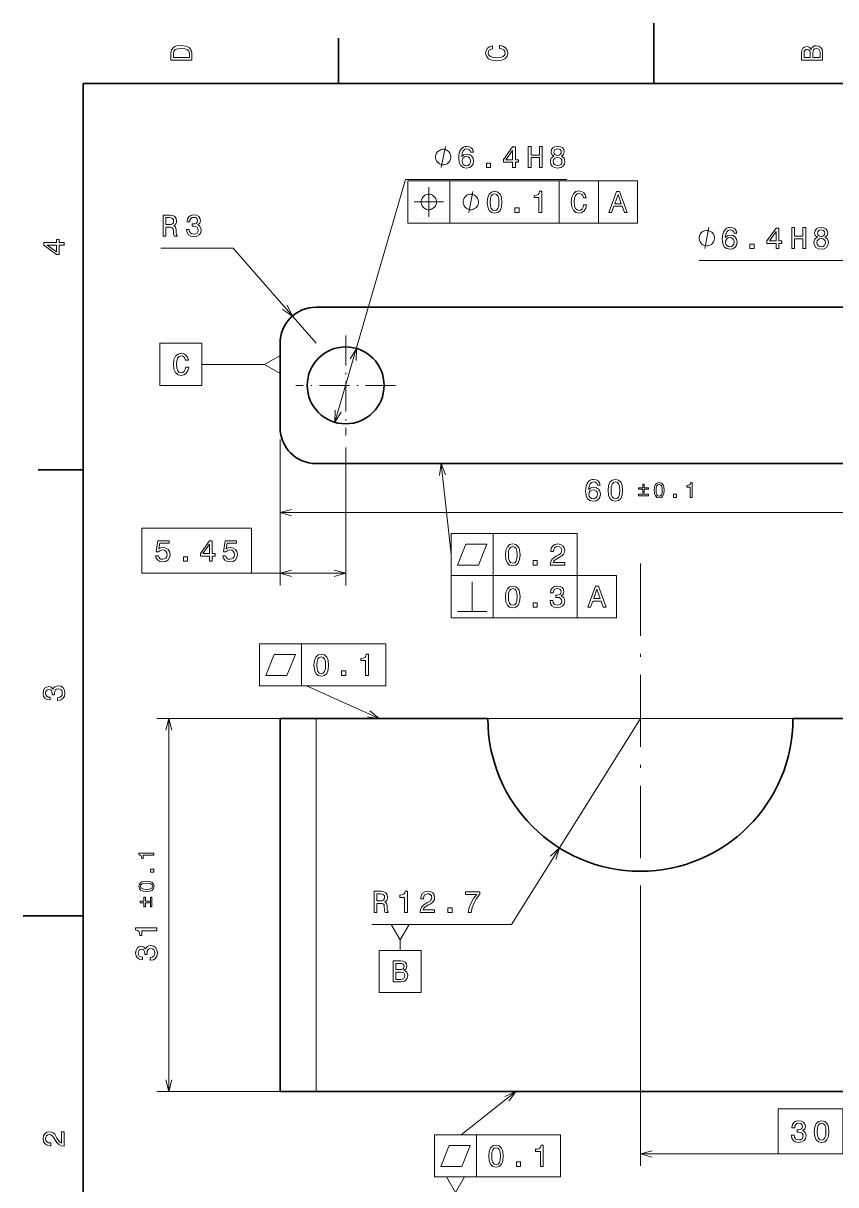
# Model space of a CAD drawing. Extents: x 0 to 210, y 0 to 297.
# Drawn here: x 0 to 135.3, y 103.8 to 297 of the extents above; entities that cross this region are included whole.
import ezdxf

# ---------------------------------------------------------------- set-up
doc = ezdxf.new("R2010")
doc.units = 0
doc.linetypes.add('DASHDOT', pattern=[18.5, 12, -3, 0.5, -3])

msp = doc.modelspace()

# ---------------------------------------------------------------- linework, layer by layer
at = {"color": 7, "lineweight": 35, "ltscale": 0.25}
for p, q in [((105, 287), (105, 297)), ((10, 148.5), (0, 148.5))]:
    msp.add_line(p, q, dxfattribs=at)
at = {"color": 7, "lineweight": 35, "ltscale": 0.1875}
for p, q in [((52.5, 287), (52.5, 294.5)), ((10, 222.699997), (2.5, 222.699997))]:
    msp.add_line(p, q, dxfattribs=at)
at = {"color": 7, "lineweight": 35}
for p, q in [((200, 287), (10, 287)), ((10, 287), (10, 10)), ((102.761108, 249.747437), (48.761108, 249.747437)), ((156.761108, 249.747437), (102.761108, 249.747437)), ((102.761108, 223.747437), (48.761108, 223.747437)), ((156.761108, 223.747437), (102.761108, 223.747437)), ((42.761108, 119.25563), (42.761108, 181.315628)), ((48.761108, 181.315628), (77.361107, 181.315628)), ((128.161102, 181.315628), (156.761108, 181.315628)), ((102.761108, 119.25563), (48.761108, 119.25563)), ((156.761108, 119.25563), (102.761108, 119.25563))]:
    msp.add_line(p, q, dxfattribs=at)
at = {"color": 7, "lineweight": 13}
for p, q in [((51.898727, 230.602386), (63.652859, 270.990723)), ((63.652859, 270.990723), (90.499641, 270.990723)), ((64.016815, 270.761383), (102.296928, 270.761383)), ((64.016815, 263.761383), (102.296928, 263.761383)), ((48.761108, 243.747437), (34.978905, 259.59201)), ((139.374985, 257.503845), (112.528198, 257.503845)), ((42.761108, 215.573776), (162.761108, 215.573776)), ((71.242928, 212.093475), (92.250992, 212.093475)), ((71.242928, 205.093475), (98.787018, 205.093475)), ((71.242928, 198.093475), (98.787018, 198.093475)), ((39.358612, 193.737427), (60.36668, 193.737427)), ((39.358612, 186.737427), (60.36668, 186.737427)), ((48.761108, 119.25563), (48.761108, 181.315628)), ((102.761108, 181.315628), (81.315094, 147.077805)), ((102.761108, 153.52887), (102.761108, 106.887924)), ((81.315094, 147.077805), (58.034977, 147.077805)), ((68.457947, 112.054428), (89.466019, 112.054428)), ((102.761108, 108.887924), (125.669151, 108.887924)), ((68.457947, 105.054428), (89.466019, 105.054428))]:
    msp.add_line(p, q, dxfattribs=at)
at = {"color": 7, "lineweight": 13, "ltscale": 0.175}
for p, q in [((64.016815, 270.761383), (64.016815, 263.761383)), ((71.016815, 270.761383), (71.016815, 263.761383)), ((89.224884, 270.761383), (89.224884, 263.761383)), ((95.76091, 270.761383), (95.76091, 263.761383)), ((102.296928, 270.761383), (102.296928, 263.761383)), ((71.242928, 212.093475), (71.242928, 205.093475)), ((78.242928, 212.093475), (78.242928, 205.093475)), ((92.250992, 212.093475), (92.250992, 205.093475)), ((71.242928, 205.093475), (71.242928, 198.093475)), ((78.242928, 205.093475), (78.242928, 198.093475)), ((92.250992, 205.093475), (92.250992, 198.093475)), ((98.787018, 205.093475), (98.787018, 198.093475)), ((39.358612, 193.737427), (39.358612, 186.737427)), ((46.358612, 193.737427), (46.358612, 186.737427)), ((60.36668, 193.737427), (60.36668, 186.737427)), ((68.457947, 112.054428), (68.457947, 105.054428)), ((75.457947, 112.054428), (75.457947, 105.054428)), ((89.466019, 112.054428), (89.466019, 105.054428))]:
    msp.add_line(p, q, dxfattribs=at)
at = {"color": 7, "lineweight": 13, "ltscale": 0.301801}
msp.add_line((34.978905, 259.59201), (22.906853, 259.59201), dxfattribs=at)
at = {"color": 7, "lineweight": 35, "ltscale": 0.35}
msp.add_line((42.761108, 229.747437), (42.761108, 243.747437), dxfattribs=at)
at = {"color": 7, "linetype": 'DASHDOT', "lineweight": 13, "ltscale": 0.416}
for p, q in [((53.687107, 245.067444), (53.687107, 228.427429)), ((62.007107, 236.747437), (45.367107, 236.747437))]:
    msp.add_line(p, q, dxfattribs=at)
at = {"color": 7, "lineweight": 13, "ltscale": 0.260048}
msp.add_line((40.163033, 240.247437), (29.761108, 240.247437), dxfattribs=at)
at = {"color": 7, "lineweight": 13, "ltscale": 0.354342}
msp.add_line((42.761108, 227.747437), (42.761108, 213.573776), dxfattribs=at)
at = {"color": 34, "lineweight": 13}
for p, q in [((42.761108, 227.747437), (42.761108, 203.483078)), ((53.687107, 226.427429), (53.687107, 203.483078)), ((126.16111, 181.315628), (22.246452, 181.315628)), ((24.246452, 119.25563), (24.246452, 181.315628)), ((100.761108, 119.25563), (22.246452, 119.25563))]:
    msp.add_line(p, q, dxfattribs=at)
at = {"color": 7, "linetype": 'DASHDOT', "lineweight": 13}
for p, q in [((102.761108, 207.102402), (102.761108, 155.52887)), ((128.547882, 181.315628), (76.974335, 181.315628))]:
    msp.add_line(p, q, dxfattribs=at)
at = {"color": 34, "lineweight": 13, "ltscale": 0.392064}
msp.add_line((38.004547, 205.483078), (53.687107, 205.483078), dxfattribs=at)
at = {"color": 7, "lineweight": 13, "ltscale": 0.331493}
msp.add_line((59.270668, 181.315628), (47.170067, 186.737427), dxfattribs=at)
at = {"color": 7, "lineweight": 35, "ltscale": 0.15}
for p, q in [((42.761108, 181.315628), (48.761108, 181.315628)), ((48.761108, 119.25563), (42.761108, 119.25563))]:
    msp.add_line(p, q, dxfattribs=at)
at = {"color": 7, "lineweight": 13, "ltscale": 0.043103}
msp.add_line((62.761108, 144.479736), (62.761108, 142.75563), dxfattribs=at)
at = {"color": 7, "lineweight": 13, "ltscale": 0.290713}
msp.add_line((82.026062, 119.25563), (72.895615, 112.054428), dxfattribs=at)
at = {"color": 7, "lineweight": 13}
for points in [[(24.583214, 291.994965), (24.583214, 290.829987), (28.083214, 290.829987), (28.083214, 291.994965), (27.972263, 292.544678), (27.634367, 292.953186), (27.084656, 293.205353), (26.333214, 293.296112), (25.566643, 293.215424), (25.26405, 293.114563), (25.021975, 292.973358), (24.694164, 292.56485), (24.613474, 292.297546)], [(25.001802, 291.959656), (25.07745, 292.342957), (25.309439, 292.605194), (25.722984, 292.761536), (26.333214, 292.811951), (26.923271, 292.7565), (27.336817, 292.600159), (27.583935, 292.332855), (27.664625, 291.959656), (27.664625, 291.299011), (25.001802, 291.299011)], [(79.282059, 292.817017), (79.705688, 292.716156), (80.008286, 292.549713), (80.194885, 292.317719), (80.255402, 292.04541), (80.164627, 291.71759), (79.892288, 291.460388), (79.448486, 291.28891), (78.833214, 291.233429), (78.222984, 291.28891), (77.774139, 291.455353), (77.501801, 291.712555), (77.405983, 292.04541), (77.456413, 292.287476), (77.597626, 292.494232), (77.82457, 292.65564), (78.137245, 292.766571), (78.137245, 293.245697), (77.658142, 293.094391), (77.295029, 292.832153), (77.068085, 292.47406), (76.987396, 292.04541), (77.113472, 291.510803), (77.466499, 291.102325), (78.046471, 290.840057), (78.833214, 290.749298), (79.619957, 290.840057), (80.199928, 291.102325), (80.557999, 291.510803), (80.679039, 292.04541), (80.583214, 292.514404), (80.315926, 292.89267), (79.877159, 293.159943), (79.282059, 293.301147)], [(131.192001, 292.630402), (130.89949, 292.983429), (130.702805, 293.074219), (130.460724, 293.104462), (130.082489, 293.03891), (129.81015, 292.842224), (129.643723, 292.524506), (129.583206, 292.080688), (129.583206, 290.835022), (133.083206, 290.835022), (133.083206, 292.151306), (133.012604, 292.620331), (132.805832, 292.968292), (132.478012, 293.18515), (132.03421, 293.260803), (131.736664, 293.215424), (131.489548, 293.094391), (131.307983, 292.897705)], [(131.03566, 291.984863), (131.03566, 291.299011), (130.001801, 291.299011), (130.001801, 292.025208), (130.032059, 292.297546), (130.122833, 292.489197), (130.279175, 292.605194), (130.511154, 292.645538), (130.743149, 292.600159), (130.904526, 292.479126), (131.005402, 292.272339)], [(132.664612, 292.095825), (132.664612, 291.299011), (131.45929, 291.299011), (131.45929, 292.050446), (131.494583, 292.368164), (131.600494, 292.595093), (131.782059, 292.731262), (132.044296, 292.776672), (132.321686, 292.731262), (132.513321, 292.605194), (132.629318, 292.393372)], [(74.947914, 275.547638), (74.852097, 275.956146), (74.630188, 276.258728), (74.287254, 276.450378), (73.843445, 276.51593), (73.545898, 276.480652), (73.288696, 276.384827), (73.061745, 276.228485), (72.870102, 276.006561), (72.718811, 275.729187), (72.607857, 275.391296), (72.537254, 274.992889), (72.517075, 274.544037), (72.597771, 273.827911), (72.844887, 273.308441), (73.243301, 272.995758), (73.787971, 272.889862), (74.277161, 272.980652), (74.65036, 273.217651), (74.892441, 273.590881), (74.978172, 274.064941), (74.892441, 274.544037), (74.660446, 274.912201), (74.302383, 275.144165), (73.858582, 275.224884), (73.379471, 275.124023), (73.0214, 274.836548), (73.097046, 275.391296), (73.25843, 275.789703), (73.505554, 276.026733), (73.848495, 276.107422), (74.100655, 276.067078), (74.292297, 275.961182), (74.418373, 275.784668), (74.48394, 275.547638)], [(81.486961, 272.990723), (81.940857, 272.990723), (81.940857, 273.858154), (82.440132, 273.858154), (82.440132, 274.261627), (81.940857, 274.261627), (81.940857, 276.41507), (81.481918, 276.41507), (79.948776, 274.301971), (79.948776, 273.858154), (81.486961, 273.858154)], [(84.075577, 272.990723), (84.544601, 272.990723), (84.544601, 274.634827), (85.946617, 274.634827), (85.946617, 272.990723), (86.410591, 272.990723), (86.410591, 276.490723), (85.946617, 276.490723), (85.946617, 275.063477), (84.544601, 275.063477), (84.544601, 276.490723), (84.075577, 276.490723)], [(88.35627, 274.876892), (88.099068, 274.735687), (87.922554, 274.539001), (87.8116, 274.29187), (87.776299, 273.994324), (87.856995, 273.545471), (88.088982, 273.19751), (88.467224, 272.975586), (88.981628, 272.889862), (89.490997, 272.975586), (89.86924, 273.19751), (90.101227, 273.545471), (90.186966, 273.994324), (90.146614, 274.29187), (90.04071, 274.539001), (89.859154, 274.735687), (89.606995, 274.876892), (89.808716, 274.997925), (89.949928, 275.164368), (90.035667, 275.366089), (90.065926, 275.61319), (89.985229, 275.971283), (89.773415, 276.258728), (89.430481, 276.445343), (88.981628, 276.51593), (88.52774, 276.445343), (88.184799, 276.258728), (87.967941, 275.971283), (87.892296, 275.61319), (87.917511, 275.366089), (88.003242, 275.164368)], [(71.219528, 274.740723), (71.219528, 274.857391), (71.161194, 275.090729), (71.102859, 275.265717), (71.044525, 275.382385), (70.927864, 275.557373), (70.752861, 275.732391), (70.577866, 275.84906), (70.461197, 275.907379), (70.286194, 275.965729), (70.052864, 276.024048), (69.936195, 276.024048), (69.819534, 276.024048), (69.586197, 275.965729), (69.411194, 275.907379), (69.294525, 275.84906), (69.11953, 275.732391), (68.944534, 275.557373), (68.827866, 275.382385), (68.769531, 275.265717), (68.711197, 275.090729), (68.652863, 274.857391), (68.652863, 274.740723), (68.652863, 274.624054), (68.711197, 274.390717), (68.769531, 274.215729), (68.827866, 274.09906), (68.944534, 273.924072), (69.11953, 273.749054), (69.294525, 273.632385), (69.411194, 273.574066), (69.586197, 273.515717), (69.819534, 273.457397), (69.936195, 273.457397), (70.052856, 273.457397), (70.286194, 273.515717), (70.461197, 273.574066), (70.577866, 273.632385), (70.752861, 273.749054), (70.927864, 273.924072), (71.044525, 274.09906), (71.102859, 274.215729), (71.161194, 274.390717), (71.219528, 274.624054)], [(74.488983, 274.059875), (74.433502, 273.742157), (74.292297, 273.500092), (74.065353, 273.338715), (73.782928, 273.288269), (73.485382, 273.338715), (73.25843, 273.495056), (73.112183, 273.737122), (73.066788, 274.05484), (73.117218, 274.367523), (73.25843, 274.604553), (73.490417, 274.755859), (73.803101, 274.81134), (74.075439, 274.755859), (74.292297, 274.609589), (74.433502, 274.372559)], [(80.372406, 274.261627), (81.486961, 275.830048), (81.486961, 274.261627)], [(88.260452, 274.004395), (88.30584, 274.271698), (88.452095, 274.473419), (88.679039, 274.604553), (88.981628, 274.649933), (89.279182, 274.604553), (89.506126, 274.473419), (89.652382, 274.271698), (89.702812, 274.004395), (89.652382, 273.716949), (89.506126, 273.500092), (89.279182, 273.358887), (88.981628, 273.313477), (88.679039, 273.358887), (88.452095, 273.500092), (88.30584, 273.716949)], [(88.371399, 275.572845), (88.411743, 275.794769), (88.532784, 275.966217), (88.724426, 276.072144), (88.981628, 276.112488), (89.233795, 276.072144), (89.425438, 275.966217), (89.546471, 275.794769), (89.591858, 275.572845), (89.546471, 275.345917), (89.425438, 275.169403), (89.233795, 275.053406), (88.981628, 275.018097), (88.724426, 275.058441), (88.532784, 275.169403), (88.411743, 275.345917)], [(77.12558, 272.990723), (77.821548, 272.990723), (77.821548, 273.742157), (77.12558, 273.742157)], [(77.269409, 267.221039), (77.345055, 266.42926), (77.582092, 265.86441), (77.960327, 265.521484), (78.484825, 265.410522), (79.00428, 265.521484), (79.382523, 265.86441), (79.61451, 266.42926), (79.695198, 267.221039), (79.61451, 268.007782), (79.518692, 268.320465), (79.382523, 268.577667), (79.00428, 268.920593), (78.484825, 269.036591), (77.960327, 268.920593), (77.582092, 268.572632), (77.345055, 268.007782)], [(77.753555, 267.221039), (77.793907, 267.831268), (77.919983, 268.27002), (78.146927, 268.527222), (78.484825, 268.618011), (78.81768, 268.527222), (79.044624, 268.27002), (79.170708, 267.831268), (79.211052, 267.221039), (79.170708, 266.605774), (79.044624, 266.166992), (78.81768, 265.90979), (78.484825, 265.824066), (78.146927, 265.90979), (77.919983, 266.166992), (77.793907, 266.605774)], [(85.866096, 265.511383), (86.325027, 265.511383), (86.325027, 269.036591), (85.982086, 269.036591), (85.891312, 268.728973), (85.709755, 268.522186), (85.432373, 268.401154), (85.049088, 268.360809), (85.049088, 268.002747), (85.866096, 268.002747)], [(68.800148, 267.261383), (68.800148, 267.378052), (68.741814, 267.611389), (68.683479, 267.786377), (68.625145, 267.903046), (68.508484, 268.078064), (68.333481, 268.253052), (68.158485, 268.36972), (68.041817, 268.42804), (67.866814, 268.486389), (67.633484, 268.544708), (67.516815, 268.544708), (67.400146, 268.544708), (67.166817, 268.486389), (66.991814, 268.42804), (66.875145, 268.36972), (66.70015, 268.253052), (66.525146, 268.078064), (66.408485, 267.903046), (66.350151, 267.786377), (66.291817, 267.611389), (66.233482, 267.378052), (66.233482, 267.261383), (66.233482, 267.144714), (66.291817, 266.911377), (66.350151, 266.736389), (66.408485, 266.61972), (66.525146, 266.444702), (66.70015, 266.269714), (66.875145, 266.153046), (66.991814, 266.094727), (67.166817, 266.036377), (67.400146, 265.978058), (67.516815, 265.978058), (67.633484, 265.978058), (67.866814, 266.036377), (68.041817, 266.094727), (68.158485, 266.153046), (68.333481, 266.269714), (68.508484, 266.444702), (68.625145, 266.61972), (68.683479, 266.736389), (68.741814, 266.911377), (68.800148, 267.144714)], [(75.800148, 267.261383), (75.800148, 267.378052), (75.741814, 267.611389), (75.683479, 267.786377), (75.625145, 267.903046), (75.508484, 268.078064), (75.333481, 268.253052), (75.158485, 268.36972), (75.041817, 268.42804), (74.866814, 268.486389), (74.633484, 268.544708), (74.516815, 268.544708), (74.400146, 268.544708), (74.166817, 268.486389), (73.991814, 268.42804), (73.875145, 268.36972), (73.70015, 268.253052), (73.525146, 268.078064), (73.408485, 267.903046), (73.350151, 267.786377), (73.291817, 267.611389), (73.233482, 267.378052), (73.233482, 267.261383), (73.233482, 267.144714), (73.291817, 266.911377), (73.350151, 266.736389), (73.408485, 266.61972), (73.525146, 266.444702), (73.70015, 266.269714), (73.875145, 266.153046), (73.991814, 266.094727), (74.166817, 266.036377), (74.400146, 265.978058), (74.516815, 265.978058), (74.633484, 265.978058), (74.866814, 266.036377), (75.041817, 266.094727), (75.158485, 266.153046), (75.333481, 266.269714), (75.508484, 266.444702), (75.625145, 266.61972), (75.683479, 266.736389), (75.741814, 266.911377), (75.800148, 267.144714)], [(23.300224, 261.59201), (23.769241, 261.59201), (23.769241, 263.069672), (24.248352, 263.069672), (24.601379, 263.054565), (24.82328, 262.983948), (24.944313, 262.817535), (24.994751, 262.519958), (25.019966, 262.066071), (25.050224, 261.768524), (25.110741, 261.59201), (25.640282, 261.59201), (25.640282, 261.687836), (25.524284, 261.829041), (25.48394, 262.091309), (25.448639, 262.656128), (25.362907, 263.074738), (25.24691, 263.205841), (25.065353, 263.301666), (25.267082, 263.427765), (25.408295, 263.604279), (25.499069, 263.826172), (25.529327, 264.093445), (25.458725, 264.51709), (25.256996, 264.834808), (24.924141, 265.026459), (24.470253, 265.09201), (23.300224, 265.09201)], [(27.189995, 262.691437), (27.189995, 262.656128), (27.270691, 262.171997), (27.507721, 261.808868), (27.88092, 261.576904), (28.375153, 261.49115), (28.899651, 261.576904), (29.293022, 261.798798), (29.545181, 262.151825), (29.635963, 262.605713), (29.595619, 262.903259), (29.484665, 263.145325), (29.303108, 263.33194), (29.061035, 263.468109), (29.388847, 263.740417), (29.504837, 264.174164), (29.429192, 264.567535), (29.212334, 264.865082), (28.859306, 265.051666), (28.375153, 265.117249), (27.921265, 265.03653), (27.57328, 264.814636), (27.346336, 264.461609), (27.270691, 263.992584), (27.270691, 263.957275), (27.719536, 263.957275), (27.75988, 264.28006), (27.891006, 264.512054), (28.102821, 264.653259), (28.400368, 264.703674), (28.662621, 264.66333), (28.854263, 264.557434), (28.970253, 264.385956), (29.015648, 264.153992), (28.970253, 263.90686), (28.84922, 263.740417), (28.637405, 263.639557), (28.349937, 263.609314), (28.153252, 263.614349), (28.153252, 263.215942), (28.400368, 263.226013), (28.718094, 263.180634), (28.955124, 263.059601), (29.096336, 262.862915), (29.146767, 262.605713), (29.091293, 262.313202), (28.945038, 262.096344), (28.713051, 261.960175), (28.405418, 261.914795), (28.087692, 261.96521), (27.855705, 262.116516), (27.70945, 262.358582), (27.653976, 262.691437)], [(81.872864, 265.511383), (82.568832, 265.511383), (82.568832, 266.262817), (81.872864, 266.262817)], [(24.339127, 264.66333), (24.646767, 264.633087), (24.863625, 264.537262), (24.999794, 264.360748), (25.045181, 264.083374), (24.994751, 263.790863), (24.858582, 263.614349), (24.626595, 263.52356), (24.308868, 263.498352), (23.769241, 263.498352), (23.769241, 264.66333)], [(118.823257, 262.06076), (118.727432, 262.469269), (118.505531, 262.771851), (118.16259, 262.963501), (117.718788, 263.029053), (117.421234, 262.993774), (117.164032, 262.897949), (116.937088, 262.741608), (116.745445, 262.519684), (116.594147, 262.24231), (116.4832, 261.904419), (116.41259, 261.506012), (116.392418, 261.057159), (116.473114, 260.341034), (116.72023, 259.821564), (117.118645, 259.508881), (117.663315, 259.402985), (118.152504, 259.493774), (118.525703, 259.730774), (118.767776, 260.104004), (118.853516, 260.578064), (118.767776, 261.057159), (118.535789, 261.425323), (118.177719, 261.657288), (117.733917, 261.738007), (117.254807, 261.637146), (116.896744, 261.34967), (116.972389, 261.904419), (117.133774, 262.302826), (117.38089, 262.539856), (117.723831, 262.620544), (117.97599, 262.5802), (118.167633, 262.474304), (118.293716, 262.297791), (118.359276, 262.06076)], [(125.362305, 259.503845), (125.816193, 259.503845), (125.816193, 260.371277), (126.315475, 260.371277), (126.315475, 260.77475), (125.816193, 260.77475), (125.816193, 262.928192), (125.357262, 262.928192), (123.82412, 260.815094), (123.82412, 260.371277), (125.362305, 260.371277)], [(127.95092, 259.503845), (128.419937, 259.503845), (128.419937, 261.147949), (129.82196, 261.147949), (129.82196, 259.503845), (130.285934, 259.503845), (130.285934, 263.003845), (129.82196, 263.003845), (129.82196, 261.576599), (128.419937, 261.576599), (128.419937, 263.003845), (127.95092, 263.003845)], [(132.231613, 261.390015), (131.974411, 261.24881), (131.797897, 261.052124), (131.686951, 260.804993), (131.651642, 260.507446), (131.73233, 260.058594), (131.964325, 259.710632), (132.34256, 259.488708), (132.856964, 259.402985), (133.366333, 259.488708), (133.744583, 259.710632), (133.976563, 260.058594), (134.062302, 260.507446), (134.021957, 260.804993), (133.916046, 261.052124), (133.734497, 261.24881), (133.48233, 261.390015), (133.684067, 261.511047), (133.825272, 261.67749), (133.911011, 261.879211), (133.941269, 262.126312), (133.86058, 262.484406), (133.648758, 262.771851), (133.305817, 262.958466), (132.856964, 263.029053), (132.403076, 262.958466), (132.06015, 262.771851), (131.843277, 262.484406), (131.767639, 262.126312), (131.792847, 261.879211), (131.878586, 261.67749)], [(6.833213, 260.077362), (6.833213, 260.53125), (5.965778, 260.53125), (5.965778, 261.030548), (5.56232, 261.030548), (5.56232, 260.53125), (3.408862, 260.53125), (3.408862, 260.072327), (5.521974, 258.539185), (5.965778, 258.539185), (5.965778, 260.077362)], [(115.094864, 261.253845), (115.094864, 261.370514), (115.03653, 261.603851), (114.978203, 261.778839), (114.919868, 261.895508), (114.8032, 262.070496), (114.628197, 262.245514), (114.453201, 262.362183), (114.336533, 262.420502), (114.16153, 262.478851), (113.9282, 262.53717), (113.811531, 262.53717), (113.69487, 262.53717), (113.461533, 262.478851), (113.28653, 262.420502), (113.169868, 262.362183), (112.994865, 262.245514), (112.81987, 262.070496), (112.703201, 261.895508), (112.644867, 261.778839), (112.586533, 261.603851), (112.528198, 261.370514), (112.528198, 261.253845), (112.528198, 261.137177), (112.586533, 260.903839), (112.644867, 260.728851), (112.703201, 260.612183), (112.81987, 260.437195), (112.994865, 260.262177), (113.169868, 260.145508), (113.28653, 260.087189), (113.461533, 260.028839), (113.69487, 259.97052), (113.811531, 259.97052), (113.9282, 259.97052), (114.16153, 260.028839), (114.336533, 260.087189), (114.453201, 260.145508), (114.628197, 260.262177), (114.8032, 260.437195), (114.919868, 260.612183), (114.978203, 260.728851), (115.03653, 260.903839), (115.094864, 261.137177)], [(118.364319, 260.572998), (118.308846, 260.25528), (118.167633, 260.013214), (117.940689, 259.851837), (117.658264, 259.801392), (117.360718, 259.851837), (117.133774, 260.008179), (116.987518, 260.250244), (116.942131, 260.567963), (116.992561, 260.880646), (117.133774, 261.117676), (117.365761, 261.268982), (117.678444, 261.324463), (117.950775, 261.268982), (118.167633, 261.122711), (118.308846, 260.885681)], [(124.247749, 260.77475), (125.362305, 262.34317), (125.362305, 260.77475)], [(132.135788, 260.517517), (132.181183, 260.784821), (132.327438, 260.986542), (132.554382, 261.117676), (132.856964, 261.163055), (133.154526, 261.117676), (133.38147, 260.986542), (133.527725, 260.784821), (133.578156, 260.517517), (133.527725, 260.230072), (133.38147, 260.013214), (133.154526, 259.872009), (132.856964, 259.826599), (132.554382, 259.872009), (132.327438, 260.013214), (132.181183, 260.230072)], [(132.246735, 262.085968), (132.287094, 262.307892), (132.408127, 262.47934), (132.599762, 262.585266), (132.856964, 262.62561), (133.109131, 262.585266), (133.300781, 262.47934), (133.421814, 262.307892), (133.467209, 262.085968), (133.421814, 261.859039), (133.300781, 261.682526), (133.109131, 261.566528), (132.856964, 261.531219), (132.599762, 261.571564), (132.408127, 261.682526), (132.287094, 261.859039)], [(5.56232, 258.96283), (3.993876, 260.077362), (5.56232, 260.077362)], [(121.000916, 259.503845), (121.696884, 259.503845), (121.696884, 260.25528), (121.000916, 260.25528)], [(22.761108, 243.747437), (22.761108, 236.747437), (29.761108, 236.747437), (29.761108, 243.747437)], [(27.07811, 239.798584), (26.977242, 239.374954), (26.810822, 239.072357), (26.578827, 238.885773), (26.306496, 238.825241), (25.978683, 238.916031), (25.721481, 239.188354), (25.550011, 239.632156), (25.494537, 240.247437), (25.550011, 240.857666), (25.716438, 241.306519), (25.97364, 241.578842), (26.306496, 241.674667), (26.548569, 241.624237), (26.755341, 241.483032), (26.916725, 241.256088), (27.027679, 240.943405), (27.506783, 240.943405), (27.355484, 241.422516), (27.093239, 241.785614), (26.735168, 242.012573), (26.306496, 242.093262), (25.771912, 241.967178), (25.363411, 241.614151), (25.101166, 241.03418), (25.010384, 240.247437), (25.101166, 239.460693), (25.363411, 238.880722), (25.771912, 238.522659), (26.306496, 238.401611), (26.775513, 238.497437), (27.153755, 238.764725), (27.421051, 239.203491), (27.562263, 239.798584)], [(42.761108, 241.747437), (40.163033, 240.247437), (42.761108, 238.747437)], [(96.068039, 220.130692), (95.972221, 220.5392), (95.750313, 220.841782), (95.407379, 221.033432), (94.96357, 221.098999), (94.666023, 221.06369), (94.408813, 220.967865), (94.18187, 220.811523), (93.990227, 220.58963), (93.838936, 220.312256), (93.727982, 219.97435), (93.657379, 219.575943), (93.637207, 219.12709), (93.717896, 218.41095), (93.965012, 217.891495), (94.363426, 217.578827), (94.908096, 217.472916), (95.397293, 217.56369), (95.770493, 217.80072), (96.012566, 218.17392), (96.098297, 218.64798), (96.012566, 219.12709), (95.780579, 219.495239), (95.422508, 219.727234), (94.978699, 219.807922), (94.499596, 219.707062), (94.141525, 219.419601), (94.217178, 219.97435), (94.378555, 220.372772), (94.625679, 220.609802), (94.968613, 220.690491), (95.220779, 220.650146), (95.412422, 220.544235), (95.538498, 220.367722), (95.604065, 220.130692)], [(97.378273, 219.283432), (97.453918, 218.491638), (97.690948, 217.926804), (98.069191, 217.583862), (98.593689, 217.472916), (99.113136, 217.583862), (99.491379, 217.926804), (99.723373, 218.491638), (99.804062, 219.283432), (99.723373, 220.070175), (99.627548, 220.382858), (99.491379, 220.64006), (99.113136, 220.983002), (98.593689, 221.098999), (98.069191, 220.983002), (97.690948, 220.63501), (97.453918, 220.070175)], [(97.862419, 219.283432), (97.902763, 219.893661), (98.028847, 220.332428), (98.255791, 220.58963), (98.593689, 220.680405), (98.926544, 220.58963), (99.153488, 220.332428), (99.279564, 219.893661), (99.319916, 219.283432), (99.279564, 218.668152), (99.153488, 218.229401), (98.926544, 217.972198), (98.593689, 217.886459), (98.255791, 217.972198), (98.028847, 218.229401), (97.902763, 218.668152)], [(103.150749, 218.868378), (103.394333, 218.868378), (103.394333, 219.479111), (104.09333, 219.479111), (104.09333, 219.719162), (103.394333, 219.719162), (103.394333, 220.32637), (103.150749, 220.32637), (103.150749, 219.719162), (102.451759, 219.719162), (102.451759, 219.479111), (103.150749, 219.479111)], [(105.038734, 219.295532), (105.091682, 218.741287), (105.257607, 218.345901), (105.522377, 218.105835), (105.889526, 218.028168), (106.253143, 218.105835), (106.517906, 218.345901), (106.680298, 218.741287), (106.736786, 219.295532), (106.680298, 219.846252), (106.613228, 220.065125), (106.517906, 220.245178), (106.253143, 220.485229), (105.889526, 220.566422), (105.522377, 220.485229), (105.257607, 220.241638), (105.091682, 219.846252)], [(111.056412, 218.09877), (111.377663, 218.09877), (111.377663, 220.566422), (111.137604, 220.566422), (111.074066, 220.351089), (110.946976, 220.206345), (110.752808, 220.121613), (110.484512, 220.093369), (110.484512, 219.842728), (111.056412, 219.842728)], [(95.609108, 218.642944), (95.553627, 218.325211), (95.412422, 218.083145), (95.185471, 217.921753), (94.903053, 217.871323), (94.605499, 217.921753), (94.378555, 218.078094), (94.232307, 218.320175), (94.186913, 218.637894), (94.23735, 218.950577), (94.378555, 219.187607), (94.61055, 219.338913), (94.923225, 219.394379), (95.195564, 219.338913), (95.412422, 219.192657), (95.553627, 218.955627)], [(102.451759, 218.628311), (102.451759, 218.384735), (104.09333, 218.384735), (104.09333, 218.628311)], [(105.377632, 219.295532), (105.405876, 219.722702), (105.494133, 220.029831), (105.653, 220.209869), (105.889526, 220.273422), (106.12252, 220.209869), (106.28138, 220.029831), (106.369637, 219.722702), (106.397881, 219.295532), (106.369637, 218.864838), (106.28138, 218.557709), (106.12252, 218.37767), (105.889526, 218.317657), (105.653, 218.37767), (105.494133, 218.557709), (105.405876, 218.864838)], [(108.261154, 218.09877), (108.748329, 218.09877), (108.748329, 218.624786), (108.261154, 218.624786)], [(72.292931, 206.843475), (75.792931, 206.843475), (77.192924, 210.343475), (73.692924, 210.343475)], [(40.408611, 188.487427), (43.908611, 188.487427), (45.308613, 191.987427), (41.808613, 191.987427)], [(5.73379, 184.329117), (5.769093, 184.329117), (6.253242, 184.409805), (6.616354, 184.646835), (6.848343, 185.020035), (6.934078, 185.514282), (6.848343, 186.038773), (6.626441, 186.432144), (6.273415, 186.684311), (5.819525, 186.775085), (5.521974, 186.734741), (5.279899, 186.623795), (5.0933, 186.44223), (4.957133, 186.20015), (4.684798, 186.527969), (4.251081, 186.643967), (3.857709, 186.568314), (3.560158, 186.351456), (3.373559, 185.998428), (3.307997, 185.514282), (3.388689, 185.060394), (3.610591, 184.712402), (3.963617, 184.485458), (4.432637, 184.409805), (4.46794, 184.409805), (4.46794, 184.858658), (4.145173, 184.899002), (3.913184, 185.030121), (3.771974, 185.241943), (3.721542, 185.53949), (3.761888, 185.801743), (3.867795, 185.993378), (4.039265, 186.109375), (4.271254, 186.15477), (4.518372, 186.109375), (4.684798, 185.988342), (4.785663, 185.77652), (4.815922, 185.489059), (4.810879, 185.292374), (5.209294, 185.292374), (5.199208, 185.53949), (5.244596, 185.857224), (5.365634, 186.094254), (5.56232, 186.235458), (5.819525, 186.285889), (6.112032, 186.230423), (6.328891, 186.084167), (6.465058, 185.852173), (6.510447, 185.54454), (6.460014, 185.226807), (6.308718, 184.994827), (6.066643, 184.848572), (5.73379, 184.793091)], [(58.428345, 149.077805), (58.897366, 149.077805), (58.897366, 150.555481), (59.376472, 150.555481), (59.729496, 150.540344), (59.951401, 150.469742), (60.072437, 150.303314), (60.122868, 150.005768), (60.148087, 149.55188), (60.178345, 149.254318), (60.238865, 149.077805), (60.768402, 149.077805), (60.768402, 149.17363), (60.652409, 149.31485), (60.612064, 149.577087), (60.576759, 150.141937), (60.491024, 150.560516), (60.375031, 150.69165), (60.193474, 150.78746), (60.395203, 150.913544), (60.536415, 151.090057), (60.627193, 151.311951), (60.657452, 151.579254), (60.586845, 152.002884), (60.385117, 152.320602), (60.052265, 152.512253), (59.598373, 152.57782), (58.428345, 152.57782)], [(59.467251, 152.149139), (59.774887, 152.118881), (59.991745, 152.023056), (60.127914, 151.846542), (60.173302, 151.569168), (60.122868, 151.276657), (59.986702, 151.100143), (59.754715, 151.009369), (59.436989, 150.984146), (58.897366, 150.984146), (58.897366, 152.149139)], [(63.49823, 149.077805), (63.957161, 149.077805), (63.957161, 152.603027), (63.614223, 152.603027), (63.523445, 152.295395), (63.341888, 152.088623), (63.06451, 151.967575), (62.681225, 151.927231), (62.681225, 151.569168), (63.49823, 151.569168)], [(66.094482, 149.077805), (68.500107, 149.077805), (68.500107, 149.511536), (66.598801, 149.511536), (66.704712, 149.748566), (66.886269, 149.945251), (67.446068, 150.303314), (67.743622, 150.454605), (68.076469, 150.671478), (68.313507, 150.92363), (68.449669, 151.221176), (68.500107, 151.559082), (68.414368, 151.982712), (68.177338, 152.315567), (67.814224, 152.527374), (67.3452, 152.603027), (66.861053, 152.517288), (66.492897, 152.280258), (66.255867, 151.902023), (66.175171, 151.40274), (66.175171, 151.332138), (66.634109, 151.332138), (66.634109, 151.372482), (66.679497, 151.715424), (66.815659, 151.967575), (67.032524, 152.128967), (67.319992, 152.184433), (67.612495, 152.134003), (67.829353, 152.007935), (67.970566, 151.811249), (68.020996, 151.564117), (67.985687, 151.332138), (67.88987, 151.135452), (67.728485, 150.963974), (67.506584, 150.812683), (67.20903, 150.651291), (66.714798, 150.338623), (66.366821, 150.005768), (66.160049, 149.60231), (66.094482, 149.092941)], [(74.096069, 149.077805), (74.605431, 149.077805), (74.771858, 149.909943), (75.064369, 150.6866), (75.477913, 151.407776), (76.017532, 152.083572), (76.017532, 152.502167), (73.616959, 152.502167), (73.616959, 152.043228), (75.533386, 152.043228), (74.97863, 151.362396), (74.560043, 150.651291), (74.267532, 149.894806)], [(70.713074, 149.077805), (71.409035, 149.077805), (71.409035, 149.829254), (70.713074, 149.829254)], [(61.261108, 147.077805), (62.761108, 144.479736), (64.261108, 147.077805)], [(59.261108, 142.75563), (59.261108, 135.75563), (66.261108, 135.75563), (66.261108, 142.75563)], [(63.39151, 139.396835), (63.744537, 139.689346), (63.835316, 139.886032), (63.865574, 140.128113), (63.800011, 140.506348), (63.603325, 140.778687), (63.285603, 140.945114), (62.841797, 141.00563), (61.596123, 141.00563), (61.596123, 137.50563), (62.912403, 137.50563), (63.381424, 137.576233), (63.729408, 137.783005), (63.946266, 138.110809), (64.021912, 138.554626), (63.976524, 138.852173), (63.855488, 139.099289), (63.658802, 139.280853)], [(62.745975, 139.553177), (62.060097, 139.553177), (62.060097, 140.587036), (62.786324, 140.587036), (63.058659, 140.556778), (63.250301, 140.466003), (63.366295, 140.309662), (63.406639, 140.077682), (63.361252, 139.845688), (63.240215, 139.684311), (63.03344, 139.583435)], [(62.85693, 137.924225), (62.060097, 137.924225), (62.060097, 139.129547), (62.811539, 139.129547), (63.129261, 139.094254), (63.356209, 138.988342), (63.492374, 138.806778), (63.537766, 138.54454), (63.492374, 138.267151), (63.366295, 138.075516), (63.15448, 137.959518)], [(125.669151, 116.387924), (125.669151, 108.887924), (136.441193, 108.887924), (136.441193, 116.387924)], [(127.916267, 111.98735), (127.916267, 111.952042), (127.996964, 111.467896), (128.233994, 111.104782), (128.607193, 110.872795), (129.101425, 110.787064), (129.625916, 110.872795), (130.019287, 111.094696), (130.271454, 111.447723), (130.362228, 111.901611), (130.321884, 112.199165), (130.210938, 112.441238), (130.029388, 112.627838), (129.787308, 112.764008), (130.115112, 113.036339), (130.23111, 113.470055), (130.155457, 113.863426), (129.938599, 114.16098), (129.585571, 114.34758), (129.101425, 114.413139), (128.647537, 114.332451), (128.299561, 114.11055), (128.072601, 113.757523), (127.996964, 113.288498), (127.996964, 113.253197), (128.445801, 113.253197), (128.48616, 113.575966), (128.617279, 113.807953), (128.829102, 113.949165), (129.126648, 113.999596), (129.388885, 113.959251), (129.580536, 113.85334), (129.696533, 113.68187), (129.741913, 113.449883), (129.696533, 113.202766), (129.575485, 113.036339), (129.363678, 112.935478), (129.076218, 112.905212), (128.879532, 112.910255), (128.879532, 112.511841), (129.126648, 112.521927), (129.444366, 112.47654), (129.681396, 112.355507), (129.822601, 112.158821), (129.873047, 111.901611), (129.817566, 111.609108), (129.67131, 111.39225), (129.439331, 111.256081), (129.131683, 111.210693), (128.813965, 111.261124), (128.58197, 111.412422), (128.43573, 111.654495), (128.380249, 111.98735)], [(131.707764, 112.59758), (131.783417, 111.805794), (132.020447, 111.240952), (132.398682, 110.89801), (132.923187, 110.787064), (133.442642, 110.89801), (133.820877, 111.240952), (134.052872, 111.805794), (134.13356, 112.59758), (134.052872, 113.384323), (133.957047, 113.696999), (133.820877, 113.954208), (133.442642, 114.29715), (132.923187, 114.413139), (132.398682, 114.29715), (132.020447, 113.949165), (131.783417, 113.384323)], [(6.833213, 110.169449), (6.833213, 112.575073), (6.399496, 112.575073), (6.399496, 110.673775), (6.162464, 110.779686), (5.965778, 110.961243), (5.607709, 111.521034), (5.456412, 111.818588), (5.239553, 112.151443), (4.987392, 112.388474), (4.689842, 112.524643), (4.351945, 112.575073), (3.928314, 112.489334), (3.595461, 112.252304), (3.383646, 111.889191), (3.307997, 111.420174), (3.393732, 110.93602), (3.630764, 110.567871), (4.009006, 110.330833), (4.508286, 110.250145), (4.578891, 110.250145), (4.578891, 110.709076), (4.538545, 110.709076), (4.195605, 110.754463), (3.943444, 110.890633), (3.782061, 111.107491), (3.726585, 111.394958), (3.777017, 111.687462), (3.903098, 111.90432), (4.099784, 112.045532), (4.346902, 112.095963), (4.578891, 112.060661), (4.775577, 111.964844), (4.947046, 111.803459), (5.098343, 111.581558), (5.259727, 111.284004), (5.572406, 110.789772), (5.90526, 110.441788), (6.308718, 110.235016), (6.818084, 110.169449)], [(132.191925, 112.59758), (132.232269, 113.207809), (132.358337, 113.646568), (132.585297, 113.903778), (132.923187, 113.994553), (133.256042, 113.903778), (133.482986, 113.646568), (133.60907, 113.207809), (133.649414, 112.59758), (133.60907, 111.982307), (133.482986, 111.543541), (133.256042, 111.286339), (132.923187, 111.200607), (132.585297, 111.286339), (132.358337, 111.543541), (132.232269, 111.982307)], [(69.50795, 106.804428), (73.00795, 106.804428), (74.407944, 110.304428), (70.907944, 110.304428)], [(70.457947, 105.054428), (71.957947, 102.456352), (73.457947, 105.054428)]]:
    msp.add_lwpolyline(points, close=True, dxfattribs=at)
for points in [[(69.586197, 272.990723), (70.286194, 276.490723)], [(67.516815, 264.811371), (67.516815, 267.261383), (67.516815, 269.711395)], [(74.166817, 265.511383), (74.866814, 269.011383)], [(65.066818, 267.261383), (67.516815, 267.261383), (69.966812, 267.261383)], [(113.461533, 259.503845), (114.16153, 263.003845)], [(43.164909, 249.392334), (44.823334, 248.27446), (43.94603, 250.071777)], [(55.432682, 240.892944), (55.475491, 242.892487), (54.438648, 241.182236)], [(51.941536, 232.601929), (51.898727, 230.602386), (52.93557, 232.312637)], [(70.314743, 221.883072), (69.590782, 223.747437), (69.285568, 221.770859)], [(69.590782, 223.747437), (71.242928, 208.593475)], [(44.692959, 216.091415), (42.761108, 215.573776), (44.692959, 215.056137)], [(74.742928, 199.143478), (74.742928, 201.593475), (74.742928, 204.043472)], [(72.292931, 199.143478), (74.742928, 199.143478), (77.192924, 199.143478)], [(57.296036, 181.633163), (59.270668, 181.315628), (57.719349, 182.577942)], [(88.690895, 157.877899), (89.277718, 159.789871), (87.81353, 158.42746)], [(80.829773, 117.652855), (82.026062, 119.25563), (80.18866, 118.465729)], [(104.692963, 109.405563), (102.761108, 108.887924), (104.692963, 108.370285)]]:
    msp.add_lwpolyline(points, dxfattribs=at)
at = {"color": 7, "lineweight": 5}
for points in [[(93.309898, 266.812531), (93.20903, 266.388916), (93.04261, 266.086304), (92.810616, 265.899719), (92.538284, 265.839203), (92.210472, 265.929962), (91.95327, 266.202301), (91.781799, 266.646118), (91.726326, 267.261383), (91.781799, 267.871613), (91.948227, 268.320465), (92.205429, 268.592804), (92.538284, 268.688629), (92.780357, 268.638184), (92.987129, 268.496979), (93.148514, 268.27002), (93.259468, 267.957336), (93.738571, 267.957336), (93.587273, 268.436462), (93.325027, 268.799561), (92.966957, 269.02652), (92.538284, 269.107208), (92.0037, 268.98111), (91.5952, 268.628113), (91.332954, 268.048126), (91.242172, 267.261383), (91.332954, 266.47464), (91.5952, 265.894653), (92.0037, 265.536591), (92.538284, 265.415558), (93.007301, 265.511383), (93.385544, 265.778687), (93.65284, 266.217438), (93.794052, 266.812531)], [(97.495781, 265.511383), (97.959755, 265.511383), (98.327911, 266.540192), (99.724884, 266.540192), (100.09304, 265.511383), (100.567108, 265.511383), (99.286125, 269.016418), (98.771713, 269.016418)], [(98.489296, 266.968872), (99.028923, 268.512115), (99.56855, 266.968872)], [(80.295525, 208.553131), (80.37117, 207.761337), (80.6082, 207.196503), (80.986443, 206.853561), (81.510941, 206.742615), (82.030388, 206.853561), (82.40863, 207.196503), (82.640625, 207.761337), (82.721313, 208.553131), (82.640625, 209.339874), (82.5448, 209.652557), (82.40863, 209.90976), (82.030388, 210.252701), (81.510941, 210.368698), (80.986443, 210.252701), (80.6082, 209.904709), (80.37117, 209.339874)], [(80.779671, 208.553131), (80.820015, 209.163361), (80.946098, 209.602127), (81.173042, 209.859329), (81.510941, 209.950104), (81.843796, 209.859329), (82.07074, 209.602127), (82.196815, 209.163361), (82.237167, 208.553131), (82.196815, 207.937851), (82.07074, 207.4991), (81.843796, 207.241898), (81.510941, 207.156158), (81.173042, 207.241898), (80.946098, 207.4991), (80.820015, 207.937851)], [(87.752441, 206.843475), (90.158058, 206.843475), (90.158058, 207.277191), (88.25676, 207.277191), (88.362671, 207.514221), (88.544228, 207.710907), (89.104019, 208.068985), (89.401573, 208.220276), (89.734428, 208.437134), (89.971458, 208.689301), (90.107628, 208.986847), (90.158058, 209.324738), (90.072327, 209.748367), (89.835289, 210.081223), (89.472176, 210.293045), (89.003159, 210.368698), (88.519012, 210.282959), (88.150856, 210.045929), (87.913818, 209.667679), (87.83313, 209.168396), (87.83313, 209.097794), (88.292061, 209.097794), (88.292061, 209.138138), (88.337448, 209.481079), (88.473618, 209.733246), (88.690475, 209.894623), (88.977943, 209.950104), (89.270447, 209.899673), (89.487305, 209.77359), (89.628517, 209.576904), (89.678955, 209.329788), (89.643646, 209.097794), (89.547829, 208.901108), (89.386444, 208.729645), (89.164543, 208.578339), (88.866989, 208.416962), (88.372757, 208.104279), (88.024773, 207.771423), (87.818001, 207.367966), (87.752441, 206.858612)], [(84.898979, 206.843475), (85.594948, 206.843475), (85.594948, 207.59491), (84.898979, 207.59491)], [(80.295525, 201.553131), (80.37117, 200.761337), (80.6082, 200.196503), (80.986443, 199.853561), (81.510941, 199.742615), (82.030388, 199.853561), (82.40863, 200.196503), (82.640625, 200.761337), (82.721313, 201.553131), (82.640625, 202.339874), (82.5448, 202.652557), (82.40863, 202.90976), (82.030388, 203.252701), (81.510941, 203.368698), (80.986443, 203.252701), (80.6082, 202.904709), (80.37117, 202.339874)], [(80.779671, 201.553131), (80.820015, 202.163361), (80.946098, 202.602127), (81.173042, 202.859329), (81.510941, 202.950104), (81.843796, 202.859329), (82.07074, 202.602127), (82.196815, 202.163361), (82.237167, 201.553131), (82.196815, 200.937851), (82.07074, 200.4991), (81.843796, 200.241898), (81.510941, 200.156158), (81.173042, 200.241898), (80.946098, 200.4991), (80.820015, 200.937851)], [(87.71209, 200.942902), (87.71209, 200.907593), (87.792786, 200.423447), (88.029816, 200.060333), (88.403015, 199.828339), (88.897247, 199.742615), (89.421745, 199.828339), (89.815117, 200.050247), (90.067276, 200.403275), (90.158058, 200.857162), (90.117714, 201.154709), (90.00676, 201.39679), (89.825203, 201.583389), (89.58313, 201.719559), (89.910942, 201.991898), (90.026932, 202.425613), (89.951286, 202.818985), (89.734428, 203.116531), (89.381401, 203.303131), (88.897247, 203.368698), (88.443359, 203.287994), (88.095375, 203.066101), (87.868431, 202.713074), (87.792786, 202.244049), (87.792786, 202.208755), (88.241631, 202.208755), (88.281975, 202.531509), (88.413101, 202.763504), (88.624916, 202.904709), (88.92247, 202.955139), (89.184715, 202.914795), (89.376358, 202.808899), (89.492355, 202.637421), (89.537743, 202.405441), (89.492355, 202.15831), (89.371315, 201.991898), (89.1595, 201.891022), (88.872032, 201.860764), (88.675346, 201.865814), (88.675346, 201.467392), (88.92247, 201.477478), (89.240189, 201.432098), (89.477219, 201.31105), (89.618431, 201.114365), (89.668861, 200.857162), (89.613388, 200.564651), (89.467133, 200.347794), (89.235146, 200.211624), (88.927513, 200.166245), (88.609787, 200.216675), (88.3778, 200.367966), (88.231544, 200.610046), (88.176071, 200.942902)], [(93.985863, 199.843475), (94.449837, 199.843475), (94.817993, 200.872299), (96.214966, 200.872299), (96.583122, 199.843475), (97.05719, 199.843475), (95.776207, 203.348526), (95.261795, 203.348526)], [(94.979378, 201.300964), (95.519005, 202.844193), (96.058632, 201.300964)], [(84.898979, 199.843475), (85.594948, 199.843475), (85.594948, 200.59491), (84.898979, 200.59491)], [(48.411205, 190.197083), (48.486855, 189.405289), (48.723885, 188.840454), (49.102127, 188.497513), (49.626625, 188.386566), (50.146076, 188.497513), (50.524319, 188.840454), (50.756306, 189.405289), (50.836998, 190.197083), (50.756306, 190.983826), (50.660484, 191.296509), (50.524319, 191.553711), (50.146076, 191.896652), (49.626625, 192.01265), (49.102127, 191.896652), (48.723885, 191.54866), (48.486855, 190.983826)], [(48.895355, 190.197083), (48.935703, 190.807312), (49.061783, 191.246078), (49.288727, 191.503281), (49.626625, 191.594055), (49.959476, 191.503281), (50.18642, 191.246078), (50.312504, 190.807312), (50.352848, 190.197083), (50.312504, 189.581802), (50.18642, 189.143051), (49.959476, 188.885849), (49.626625, 188.80011), (49.288727, 188.885849), (49.061783, 189.143051), (48.935703, 189.581802)], [(57.007893, 188.487427), (57.466827, 188.487427), (57.466827, 192.01265), (57.123886, 192.01265), (57.033108, 191.705002), (56.851551, 191.49823), (56.574173, 191.377197), (56.190887, 191.336853), (56.190887, 190.978775), (57.007893, 190.978775)], [(53.014664, 188.487427), (53.710629, 188.487427), (53.710629, 189.238861), (53.014664, 189.238861)], [(77.510544, 108.514084), (77.586189, 107.722298), (77.823219, 107.157455), (78.201462, 106.814514), (78.72596, 106.70356), (79.245407, 106.814514), (79.62365, 107.157455), (79.855644, 107.722298), (79.936333, 108.514084), (79.855644, 109.300827), (79.759819, 109.613503), (79.62365, 109.870712), (79.245407, 110.213654), (78.72596, 110.329643), (78.201462, 110.213654), (77.823219, 109.865669), (77.586189, 109.300827)], [(86.107224, 106.804428), (86.566162, 106.804428), (86.566162, 110.329643), (86.223221, 110.329643), (86.132446, 110.022011), (85.95089, 109.815231), (85.673508, 109.694199), (85.290222, 109.653854), (85.290222, 109.295784), (86.107224, 109.295784)], [(77.99469, 108.514084), (78.035034, 109.124313), (78.161118, 109.563072), (78.388062, 109.820282), (78.72596, 109.911057), (79.058815, 109.820282), (79.285759, 109.563072), (79.411835, 109.124313), (79.452187, 108.514084), (79.411835, 107.898811), (79.285759, 107.460045), (79.058815, 107.202843), (78.72596, 107.117111), (78.388062, 107.202843), (78.161118, 107.460045), (78.035034, 107.898811)], [(82.113998, 106.804428), (82.809967, 106.804428), (82.809967, 107.55587), (82.113998, 107.55587)]]:
    msp.add_lwpolyline(points, close=True, dxfattribs=at)
at = {"color": 34, "lineweight": 13}
for points in [[(19.760452, 212.983078), (19.760452, 205.483078), (38.004547, 205.483078), (38.004547, 212.983078)], [(22.02774, 208.395905), (22.138695, 207.982361), (22.385811, 207.659592), (22.748924, 207.457855), (23.212898, 207.382217), (23.722267, 207.472992), (24.120682, 207.720108), (24.372841, 208.11348), (24.468666, 208.617798), (24.382927, 209.086823), (24.140854, 209.454987), (23.762611, 209.692017), (23.273422, 209.77774), (22.89518, 209.717224), (22.602669, 209.550797), (22.743881, 210.493881), (24.277023, 210.493881), (24.277023, 210.907425), (22.405983, 210.907425), (22.128609, 209.051529), (22.532066, 209.051529), (22.82457, 209.288559), (23.197769, 209.374283), (23.520538, 209.318817), (23.767654, 209.157425), (23.923996, 208.910309), (23.979469, 208.59259), (23.923996, 208.274872), (23.762611, 208.02774), (23.515495, 207.871399), (23.197769, 207.815933), (22.930481, 207.851227), (22.723709, 207.967224), (22.572411, 208.148788), (22.496765, 208.395905)], [(31.027885, 207.483078), (31.481781, 207.483078), (31.481781, 208.35051), (31.981056, 208.35051), (31.981056, 208.753967), (31.481781, 208.753967), (31.481781, 210.907425), (31.022842, 210.907425), (29.4897, 208.794312), (29.4897, 208.35051), (31.027885, 208.35051)], [(33.235809, 208.395905), (33.346764, 207.982361), (33.59388, 207.659592), (33.956993, 207.457855), (34.420967, 207.382217), (34.930336, 207.472992), (35.328751, 207.720108), (35.58091, 208.11348), (35.676735, 208.617798), (35.590996, 209.086823), (35.348923, 209.454987), (34.97068, 209.692017), (34.481491, 209.77774), (34.103249, 209.717224), (33.810738, 209.550797), (33.95195, 210.493881), (35.485092, 210.493881), (35.485092, 210.907425), (33.614052, 210.907425), (33.336678, 209.051529), (33.740135, 209.051529), (34.032639, 209.288559), (34.405838, 209.374283), (34.728607, 209.318817), (34.975723, 209.157425), (35.132065, 208.910309), (35.187538, 208.59259), (35.132065, 208.274872), (34.97068, 208.02774), (34.723564, 207.871399), (34.405838, 207.815933), (34.13855, 207.851227), (33.931778, 207.967224), (33.780479, 208.148788), (33.704834, 208.395905)], [(29.913338, 208.753967), (31.027885, 210.322418), (31.027885, 208.753967)], [(26.666504, 207.483078), (27.362473, 207.483078), (27.362473, 208.234512), (26.666504, 208.234512)], [(21.721451, 158.580933), (21.721451, 158.902191), (19.253799, 158.902191), (19.253799, 158.662125), (19.469147, 158.598587), (19.613884, 158.471497), (19.698608, 158.277328), (19.726852, 158.009033), (19.977501, 158.009033), (19.977501, 158.580933)], [(21.721451, 155.785675), (21.721451, 156.272842), (21.195442, 156.272842), (21.195442, 155.785675)], [(20.524696, 152.563248), (21.078941, 152.616211), (21.474335, 152.782135), (21.714394, 153.046906), (21.792053, 153.414047), (21.714394, 153.777664), (21.474335, 154.042435), (21.078941, 154.204819), (20.524696, 154.261307), (19.973976, 154.204819), (19.755096, 154.137756), (19.57505, 154.042435), (19.334999, 153.777664), (19.253799, 153.414047), (19.334999, 153.046906), (19.578583, 152.782135), (19.973976, 152.616211)], [(20.524696, 152.902161), (20.097534, 152.930405), (19.790398, 153.018646), (19.610359, 153.177521), (19.546814, 153.414047), (19.610359, 153.647034), (19.790398, 153.805908), (20.097534, 153.894165), (20.524696, 153.922394), (20.955383, 153.894165), (21.26252, 153.805908), (21.442558, 153.647034), (21.502571, 153.414047), (21.442558, 153.177521), (21.26252, 153.018646), (20.955383, 152.930405)], [(20.951851, 150.675262), (20.951851, 150.918854), (20.341118, 150.918854), (20.341118, 151.617859), (20.101059, 151.617859), (20.101059, 150.918854), (19.493858, 150.918854), (19.493858, 150.675262), (20.101059, 150.675262), (20.101059, 149.976273), (20.341118, 149.976273), (20.341118, 150.675262)], [(21.19191, 149.976273), (21.435501, 149.976273), (21.435501, 151.617859), (21.19191, 151.617859)], [(22.246452, 146.027435), (22.246452, 146.486359), (18.721237, 146.486359), (18.721237, 146.143433), (19.02887, 146.052643), (19.235649, 145.871094), (19.356682, 145.593719), (19.397026, 145.210434), (19.755096, 145.210434), (19.755096, 146.027435)], [(21.147026, 141.111298), (21.182335, 141.111298), (21.666481, 141.191986), (22.029594, 141.429016), (22.261581, 141.802216), (22.347321, 142.296448), (22.261581, 142.820953), (22.03968, 143.214325), (21.686653, 143.466476), (21.232765, 143.557251), (20.935211, 143.516907), (20.693138, 143.40596), (20.506538, 143.224411), (20.370369, 142.98233), (20.098038, 143.310135), (19.664322, 143.426132), (19.27095, 143.350494), (18.973396, 143.133636), (18.786797, 142.780609), (18.721237, 142.296448), (18.801926, 141.84256), (19.023827, 141.494583), (19.376854, 141.267639), (19.845879, 141.191986), (19.88118, 141.191986), (19.88118, 141.640839), (19.558411, 141.681183), (19.326424, 141.812302), (19.185211, 142.024124), (19.134781, 142.321671), (19.175125, 142.583923), (19.281036, 142.775558), (19.452507, 142.891556), (19.684494, 142.936951), (19.93161, 142.891556), (20.098038, 142.770508), (20.198898, 142.558701), (20.229164, 142.27124), (20.224121, 142.074554), (20.622536, 142.074554), (20.61245, 142.321671), (20.657837, 142.639389), (20.77887, 142.876419), (20.975555, 143.017639), (21.232765, 143.068069), (21.525269, 143.012589), (21.742126, 142.866333), (21.878296, 142.634354), (21.923683, 142.326706), (21.873253, 142.008987), (21.721954, 141.777008), (21.479881, 141.630753), (21.147026, 141.575272)]]:
    msp.add_lwpolyline(points, close=True, dxfattribs=at)
for points in [[(44.692959, 206.000717), (42.761108, 205.483078), (44.692959, 204.965439)], [(51.755257, 204.965439), (53.687107, 205.483078), (51.755257, 206.000717)], [(24.764091, 179.383774), (24.246452, 181.315628), (23.728813, 179.383774)], [(23.728813, 121.187485), (24.246452, 119.25563), (24.764091, 121.187485)]]:
    msp.add_lwpolyline(points, dxfattribs=at)
at = {"color": 7, "lineweight": 35}
msp.add_circle((53.687107, 236.747437), 6.4, dxfattribs=at)
for centre, radius, start, end in [((48.761108, 243.747437), 6, 90.000003, 180.000005), ((48.761108, 229.747437), 6, 180.000005, 269.999997), ((102.761108, 181.315628), 25.4, 180.000005, 360)]:
    msp.add_arc(centre, radius, start, end, dxfattribs=at)

doc.saveas('drawing.dxf')
